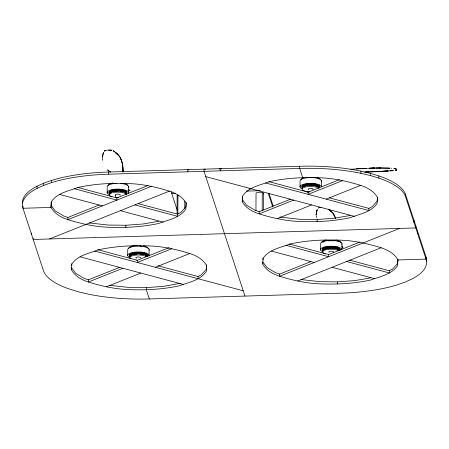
<?xml version="1.0" encoding="UTF-8"?>
<svg xmlns="http://www.w3.org/2000/svg" width="449" height="449" viewBox="0 0 449 449"><rect width="100%" height="100%" fill="white"/><g stroke="black" fill="none" stroke-linecap="round" stroke-linejoin="round"><path stroke-width="0.67" d="M107.182 192.924L107.188 187.149A10.748 3.497 0.1 0 1 116.863 183.338M110.05 192.716L110.678 192.857M110.033 191.914L111.324 191.078L110.353 191.499M111.403 192.29L110.297 192.02M110.297 192.093L111.324 191.078M111.689 189.916L111.689 191.268L113.9 191.454M112.059 189.994L112.059 191.313L111.032 192.251M112.424 191.353L112.43 190.039M116.998 189.444L116.998 190.887L113.956 191.319L112.626 190.359M112.794 191.397L112.794 190.084M115.27 189.86L116.6 190.814L116.6 189.461M115.444 197.611L115.449 194.973M115.41 190.084L112.772 190.584M115.808 189.063L115.808 190.376L113.165 190.876M116.005 189.169L116.005 190.483L113.361 190.988M116.207 189.282L116.201 190.595L113.563 191.1M116.403 189.388L116.403 190.707L113.76 191.207M116.796 190.853L116.802 189.529M117.453 190.859L117.127 190.881L117.127 189.439M117.256 189.422L117.189 190.831L117.689 189.714M117.318 189.338L117.318 190.651L120.338 190.819M117.385 189.214L117.38 190.528L120.405 190.696M119.844 190.915L120.147 191.049L120.708 189.882M120.557 191.122L120.209 190.926M121.544 191.442L120.551 190.988M124.328 191.403C118.34 189.618 127.763 191.381 122.841 191.813L120.848 191.055L120.848 189.697M121.146 189.658L121.146 190.971L123.138 191.734M121.443 189.573L121.443 190.887L123.436 191.65M121.741 189.495L121.741 190.808L123.733 191.566M122.038 189.411L122.038 190.724L124.031 191.487M122.633 190.488L124.839 191.044M122.841 191.813L120.259 191.072M122.336 190.572L122.852 190.281M125.692 191.796L124.238 192.015M125.434 192.862L125.714 192.789M128.588 192.273L128.594 186.498M22.994 206.091L22.983 208.274L43.435 270.652A96.035 31.267 0.3 0 0 69.382 289.055L78.637 291.872L88.93 294.28A96.035 31.267 0.3 0 0 149.304 298.955L340.589 293.191A96.035 31.267 0.3 0 0 396.742 285.008L405.273 282.034L412.513 278.717A96.035 31.267 0.3 0 0 426.006 259.124L426.017 256.94L405.565 194.569A96.035 31.267 0.3 0 0 379.618 176.165L370.363 173.342L360.07 170.934A96.035 31.267 0.3 0 0 299.696 166.265L108.411 172.023A96.035 31.267 0.3 0 0 52.258 180.212L43.727 183.186L36.487 186.503A96.035 31.267 0.3 0 0 22.456 203.363M31.475 234.17L31.481 233.076M33.215 238.368L33.209 239.463L415.78 227.935L415.791 225.752M37.059 188.417L37.071 186.234M51.248 202.039L50.995 207.432L51.433 201.657C57.511 192.638 69.056 190.977 78.553 187.317C95.166 183.759 112.199 182.85 129.149 183.568C142.9 184.084 156.258 187.081 169.363 191.145C176.087 193.317 182.765 196.965 186.256 203.358L185.824 209.133C179.746 218.152 168.201 219.808 158.705 223.473C142.086 227.026 125.058 227.94 108.108 227.222C94.352 226.706 80.994 223.709 67.889 219.645C61.165 217.473 54.492 213.819 50.995 207.432L22.983 208.274A96.035 31.267 0.3 0 1 36.476 188.681L43.716 185.364L43.727 183.186M51.556 182.631L51.568 180.453M99.15 204.997L67.9 217.462L67.889 219.645L151.397 186.341M71.447 269.804L71.879 264.029C77.958 255.015 89.503 253.354 98.999 249.689C115.618 246.136 132.646 245.221 149.596 245.94C163.352 246.456 176.71 249.459 189.815 253.517C196.539 255.689 203.217 259.342 206.708 265.729L206.276 271.505C200.198 280.524 188.653 282.185 179.151 285.845C162.538 289.403 145.51 290.312 128.56 289.594C114.804 289.077 101.446 286.08 88.341 282.017C81.617 279.845 74.938 276.197 71.447 269.804L71.458 267.621L75.634 273.261L84.137 278.374L88.352 279.839L119.602 267.374M88.352 279.839L88.341 282.017L122.846 268.255M43.716 185.364L52.247 182.395A96.035 31.267 0.3 0 1 108.4 174.206L108.411 172.023M148.153 185.454L116.903 197.919L116.892 200.102L74.124 188.67M125.855 227.447L125.872 225.263L143.124 223.984L158.716 221.29M127.696 255.767L127.724 250.003A10.748 3.541 0.3 0 1 133.381 246.563A10.748 3.541 0.3 0 1 145.263 247.012L147.177 247.696A10.748 3.541 0.3 0 1 149.023 250.346M129.845 255.408L129.929 254.667C130.204 253.623 132.012 253.82 130.507 254.706C130.721 256.188 129.065 255.234 129.89 254.095M130.457 255.212L131.119 255.397L131.624 254.403L130.968 254.291L130.507 254.779M130.738 255.301L131.243 254.381M132.017 253.185L132.012 254.499L131.506 255.492L131.119 255.397M131.119 255.47L131.624 254.403M135.968 252.344L135.963 253.657L133.634 254.302L132.18 253.517M132.399 254.521L132.404 253.208M133.555 254.516L131.624 254.476M136.227 252.405L136.215 253.758L134.515 252.871M135.716 252.248L135.71 253.562L133.381 254.201M134.722 254.269L136.474 253.786L136.479 252.461M136.732 252.372L136.726 253.808L133.886 254.403M137.158 253.752L136.85 253.797L136.822 252.602M136.85 253.797L136.844 252.243M137.164 252.316L137.158 253.679L135.362 254.061M169.256 247.567L137.355 260.291L137.343 262.474L171.849 248.712M139.908 252.248L139.914 253.803L139.886 252.68L136.822 252.675M140.043 252.377L140.037 253.82L142.299 254.257M142.052 254.286L140.279 253.792L140.284 252.473M140.537 252.417L140.526 253.769L141.772 253.275L144.135 253.932L141.772 253.275M140.784 252.36L140.778 253.668L143.141 254.325M141.031 252.259L141.025 253.573L143.388 254.224M141.772 253.208L142.204 252.961L144.567 253.545M143.994 254.572L144 253.258M144.376 254.549L144.382 253.236M144.763 254.527L144.769 253.214M145.15 253.152L145.145 254.504L142.838 254.561M146.363 255.318L145.807 254.319L145.145 254.431L145.701 255.498L146.363 255.245M180.431 283.28L163.576 286.361L146.318 287.635L146.307 289.818L149.304 298.955M146.733 255.924L146.761 254.504M146.946 255.492L146.862 254.701C146.548 253.651 144.73 253.848 146.284 254.729L146.368 255.453L146.946 255.492L146.952 254.123M149.096 255.189L149.124 249.419M177.136 209.941L171.698 193.356L171.709 191.717M177.046 213.679L177.136 195.949M186.172 202.46L185.835 206.95L180.824 212.472L177.636 214.156L177.624 216.339L134.857 204.907M177.871 214.128L177.967 195.029A3.85 1.252 0.3 0 0 177.372 196.264M184.724 208.678L184.763 201.174M187.811 171.815L187.822 169.632L189.108 169.975M198.076 278.711L198.088 276.533L201.27 274.844L206.287 269.327L206.624 264.831M220.274 170.839L220.285 168.656L221.632 169.015M242.28 201.668L242.713 195.893C248.791 186.874 260.336 185.218 269.838 181.553C286.451 178 303.479 177.086 320.429 177.804C334.185 178.32 347.543 181.323 360.648 185.381C367.372 187.553 374.051 191.207 377.542 197.594L377.109 203.369C371.031 212.388 359.486 214.05 349.99 217.709C333.371 221.267 316.343 222.176 299.393 221.458C285.637 220.942 272.279 217.945 259.174 213.881C252.45 211.709 245.771 208.061 242.28 201.668L242.533 196.275M255.947 210.62L256.037 193.57A3.85 1.252 0.3 0 1 260.459 192.223A3.85 1.252 0.3 0 1 263.383 193.979M290.436 199.238L259.185 211.703L259.174 213.881L293.68 200.119M262.182 210.907L262.278 192.492M262.732 264.04L263.165 258.265C269.243 249.251 280.788 247.59 290.284 243.925C306.903 240.372 323.931 239.463 340.881 240.176C354.637 240.692 367.995 243.695 381.1 247.753C387.824 249.93 394.497 253.578 397.988 259.965L397.556 265.746C391.477 274.76 379.933 276.421 370.436 280.086C353.818 283.639 336.789 284.548 319.84 283.835C306.089 283.313 292.731 280.316 279.626 276.258C272.902 274.081 266.223 270.433 262.732 264.04L262.744 261.862L266.919 267.497L275.422 272.61L279.637 274.075L310.888 261.61M263.602 209.711L263.692 193.339M279.637 274.075L279.626 276.258L399.548 228.429M299.696 166.265L299.685 168.442L302.682 177.579M300.027 187.104L300.055 181.317A10.748 3.457 0.3 0 1 311.135 177.585A10.748 3.457 0.3 0 1 321.361 181.665M302.761 186.458L303.805 186.621M303.417 185.802L304.927 184.949L303.17 185.678M303.754 186.009L305.264 185.083L303.754 186.009L304.776 186.2L306.285 185.347L306.291 184.034M310.484 184.982L307.475 185.342L306.555 184.326M306.633 184.096L306.628 185.415L305.617 185.981M307.307 185.392L305.264 185.156M307.475 185.342L310.618 185.1L310.629 183.658M339.438 179.69L308.188 192.155L308.177 194.338L342.682 180.577M310.354 183.652L310.343 185.01L309.428 183.995M310.214 183.574L310.208 184.893L307.341 185.224M310.489 183.731L310.484 185.055L307.475 185.269M312.279 185.184L310.747 185.1L310.759 183.658M310.888 183.736C309.451 186.762 318.711 184.713 310.747 185.1M311.017 183.658L311.011 185.016L311.887 184.073L314.777 184.421L313.896 185.358M311.146 183.579L311.14 184.898L314.025 185.241M314.682 184.505L311.791 184.157M314.749 184.118L314.743 185.437L315.776 186.009M315.086 184.056L315.08 185.375L316.635 186.228C320.137 186.273 312.992 183.927 317.645 186.043M315.423 183.995L315.417 185.314L316.972 186.167M316.427 184.977C320.659 186.919 315.428 185.196 316.668 184.859M317.14 221.683L317.151 219.499L334.41 218.225L350.001 215.526M317.617 185.252C321.709 187.34 313.598 182.923 317.617 185.33L317.617 186.655L318.667 186.498M319.194 187.025L319.245 184.881M321.456 180.762L321.428 186.548A10.748 3.457 0.3 0 0 306.964 183.562A10.748 3.457 0.3 0 0 301.975 188.788M359.89 242.067L328.64 254.532L328.629 256.71L285.856 245.277M337.592 284.06L337.603 281.877L354.862 280.597L370.447 277.903M360.889 173.314L360.901 171.131M377.407 197.336L377.121 201.191L372.109 206.708L368.921 208.392L368.91 210.575L265.41 182.906M397.988 259.965L426.006 259.124L405.554 196.752A96.035 31.267 0.3 0 0 379.607 178.348L370.352 175.525L370.363 173.342M378.855 178.118L378.866 175.935M397.904 259.067L397.567 263.563L392.555 269.086L389.373 270.769L389.362 272.953L346.594 261.514M405.554 196.752L405.565 194.569M414.045 222.642L414.057 220.465M417.514 233.227L417.525 231.044M320.535 249.947L320.592 244.172A10.748 3.502 0.5 0 1 322.999 241.629L325.048 241.023A10.748 3.502 0.5 0 1 336.991 241.006A10.748 3.502 0.5 0 1 341.891 244.598M323.549 250.065L322.999 250.127L323.011 248.757M323.409 248.853L323.712 249.998M323.684 248.931L324.857 249.083L324.868 247.769M324.75 248.398L326.698 247.64L324.75 248.398L324.447 248.314L326.401 247.483L324.234 248.106M324.464 249.077L324.481 247.764M325.25 249.083L325.261 247.769M324.234 248.179L326.182 247.354M324.75 248.471L326.26 248.813M327.012 246.484L327.001 247.797L325.054 248.555M327.315 246.568L327.304 247.882L325.351 248.634M327.618 246.653L327.607 247.966L325.654 248.718M327.916 246.737L327.905 248.05L325.957 248.802M328.219 246.776L328.208 248.134L326.698 247.713M328.309 246.967L328.853 248.084L331.867 247.927L331.878 246.602M328.786 247.955L331.867 247.854M328.5 248.207L332.4 247.932L332.462 246.563M328.926 248.134L329.207 248.005M331.951 246.54L331.94 247.983L331.323 246.81M331.592 247.882L331.609 246.512M331.794 247.876L331.738 246.434M333.534 248.162L332.069 247.988L332.08 246.546M332.271 246.63L332.254 247.955L334.258 248.336M332.653 246.495L332.642 247.809L335.308 248.319M332.451 247.915L333.747 247.034L335.167 247.236M333.607 247.191L336.273 247.702M332.26 247.882L335.117 248.432L336.413 247.478M336.284 247.203L336.273 248.516L337.345 249.464M336.655 247.163L336.638 248.477L337.71 249.419L339.074 249.049M337.019 247.118L337.008 248.437L338.08 249.38M337.384 247.04L337.373 248.392L335.179 248.566M338.007 248.101L337.738 248.207L338.81 249.223L337.738 248.28L337.749 246.956M341.992 243.684L341.936 249.459A10.748 3.502 0.5 0 0 327.473 246.394A10.748 3.502 0.5 0 0 322.483 251.665M102.394 157.655L102.456 157.341M122.959 172.029L122.745 165.131L121.163 159.58L122.712 165.125L122.959 172.029L123.032 167.606M122.841 171.787L122.975 169.918M71.604 265.696L71.75 263.771M262.889 259.932L263.03 258.007M318.61 187.065L318.661 186.284L319.239 186.256M316.786 210.963L316.152 214.673L316.943 210.514M103.068 153.552L103.495 152.469L102.462 157.066L103.062 153.676M396.736 169.604L396.557 169.307L396.551 170.003L396.708 169.593M316.197 214.583L316.147 215.004L316.208 214.515M329.56 209.98L333.399 213.763L334.741 216.581L333.399 213.763L331.828 211.821L328.702 209.268M146.161 255.874L146.756 255.868M125.905 192.29C124.962 193.266 126.68 193.345 126.5 192.29C126.59 191.179 124.895 191.353 125.905 192.363L125.714 192.862M323.218 249.431C324.178 248.42 322.483 248.235 322.623 249.352L322.999 250.127M333.22 246.697L337.356 247.494L333.382 246.709M338.771 250.407C338.748 249.341 340.6 249.397 339.332 250.407M121.073 159.311L119.642 156.583L114.944 152.093L118.076 154.641L119.715 156.701L120.983 159.401L120.315 157.969M110.667 192.206L111.689 191.195L111.324 191.151M313.896 185.285L313.638 185.448L314.003 185.471M303.749 185.224L302.368 185.847L303.232 185.128L305.096 184.674L303.17 185.751M332.069 247.988L332.451 247.842M304.096 186.071L305.606 185.224M304.433 186.139L305.943 185.285M108.596 150.005L111.829 150.23L107.491 150.129M219.078 169.138L220.285 168.656M49.441 238.975L169.363 191.145M106.306 286.821L140.812 273.059M155.309 267.278L189.815 253.517M277.14 218.685L311.645 204.924M326.142 199.143L360.648 185.381M297.592 281.063L381.1 247.753M140.279 253.792L142.299 254.185M144.567 253.618L142.024 253.034M142.894 254.42L144.387 253.758L142.019 253.107M315.709 184.309L311.23 183.776M326.26 248.886L328.814 248.157M132.18 253.59L134.515 252.944M316.899 210.542L316.814 210.856M325.688 247.236L323.353 248.224L326.676 247.219L326.232 247.079M120.848 191.055L122.336 190.645M124.328 191.33L124.626 191.246M132.365 253.663L134.694 253.017M132.365 253.736L134.694 253.09M132.618 253.91L134.947 253.191M132.87 254.005L135.205 253.359M133.123 254.106L135.458 253.461M133.886 254.33L136.474 253.786M113.838 190.056L111.666 190.376L114.916 189.697M112.626 190.432L115.87 189.787L115.606 189.601M115.606 190.191L112.968 190.769L115.606 190.264M114.158 191.353L116.796 190.78M313.739 185.476L316.09 185.184M316.09 185.111L316.427 185.05M317.645 185.97L317.982 185.908M307.705 183.922L305.606 184.286L310.057 183.77M306.555 184.399L309.428 184.068M307.992 185.358L312.279 185.111M328.5 248.134L328.864 248.073M115.522 190.988L116.645 190.831M115.522 191.061L116.645 190.904M306.656 184.483L309.524 184.152L306.656 184.556M306.79 184.674L309.664 184.343M306.79 184.747L309.664 184.416M306.925 184.87L309.799 184.539M307.065 184.988L309.933 184.657M307.2 185.106L310.074 184.775M337.738 248.28L337.373 248.319L338.445 249.335M328.595 246.737L327.388 246.866L331.963 246.815M350.708 169.262L366.536 168.319L356.36 168.818M117.054 190.814L117.453 190.786M385.82 171.114L388.312 170.996L364.953 172.158L388.312 170.996L379.36 171.512L385.556 171.125M130.676 255.807L130.12 255.896M328.359 247.13L331.373 246.972L328.359 247.203M328.5 247.528L331.514 247.371M328.567 247.652L331.581 247.494M328.64 247.781L331.654 247.624M328.713 247.904L331.794 247.803M365.396 172.135L368.539 172.018M367.125 168.302L375.762 168.044M365.469 172.141L367.894 172.046L366.232 172.09M372.305 168.122L375.572 168.044M108.4 174.206L299.685 168.442A96.035 31.267 0.3 0 1 360.059 173.118L370.352 175.525M249.201 188.838L251.99 188.754M171.698 193.356L175.189 193.25M246.394 191.106L260.358 190.685M387.313 168.106L380.252 167.999L389.928 168.19L387.403 168.122M333.36 213.87L334.825 216.491M329.768 246.894L331.317 246.883M330.369 247.966L331.592 247.955M139.886 252.776L136.822 252.843L139.886 252.843M139.892 252.972L136.827 253.04L139.892 253.045M136.827 253.169L139.892 253.174M136.833 253.298L139.897 253.303M136.833 253.427L139.897 253.432M136.838 253.556L139.903 253.562M119.322 189.545L116.92 189.529L120.708 189.955M317.151 219.499L299.404 219.275L279.761 217.035M125.872 225.263L108.119 225.039L89.127 222.929M337.603 281.877L319.851 281.652L300.864 279.542M146.318 287.635L128.571 287.411L109.578 285.306M310.265 185.095L310.618 185.1M391.13 168.235L391.657 168.257M117.644 189.876L120.663 190.118L117.644 189.949M117.515 190.275L120.534 190.443M117.447 190.404L120.467 190.567M117.251 190.707L118.463 190.769M117.251 190.78L118.463 190.847M312.493 183.854L315.591 184.27M119.226 189.736L121.466 189.759M311.662 184.354L314.553 184.696M311.662 184.427L314.553 184.769M311.533 184.545L314.418 184.887M311.398 184.662L314.289 185.005M311.269 184.78L314.16 185.123M139.914 253.73L141.396 254.072M120.192 190.988L120.557 191.049M304.927 185.022L305.264 185.083M303.417 185.875L303.754 185.937M333.411 247.298L336.077 247.814M333.411 247.371L336.077 247.887M333.22 247.478L335.886 247.994M333.029 247.59L335.695 248.106M332.832 247.696L335.498 248.213M143.248 252.882C137.186 251.788 149.786 255.077 143.882 253.017M268.76 181.615L308.188 192.155M329.493 197.852L368.921 208.392M205.339 169.486L204.054 169.144L204.042 171.327L244.946 296.071M205.777 176.62L354.413 216.356M77.475 187.379L116.903 197.919M138.213 203.616L177.636 214.156M289.212 243.987L328.64 254.532M349.277 260.05L389.373 270.769M59.627 194.451L102.394 205.883M120.36 210.688L163.133 222.12M271.364 251.058L314.132 262.497M332.097 267.295L374.864 278.734M97.927 249.751L137.355 260.291M157.992 265.808L198.088 276.533M94.576 251.042L243.206 290.778M80.079 256.822L183.579 284.498M326.401 247.556L326.698 247.64M141.525 253.376L143.888 254.027M141.272 253.472L143.641 254.128M122.846 190.354L124.839 191.117M259.185 211.703L254.97 210.239L246.467 205.126L242.292 199.485M67.9 217.462L63.685 216.003L55.188 210.89L51.012 205.249M315.754 185.246L317.308 186.105M341.986 246.613L343.064 247.371L341.942 246.563M128.229 189.433L130.081 190.859L128.19 189.388M110.201 171.916L107.491 169.868L110.432 172.113M317.617 185.33L318.223 185.791M329.633 210.059L331.805 211.816L328.859 209.268M115.881 152.879L118.048 154.641L115.101 152.088L115.803 152.806M110.398 193.283C110.375 192.211 108.512 192.267 109.842 193.272M338.726 248.55C343.053 251.704 334.404 244.598 339.074 249.122M145.532 254.336L146.088 255.402M323.218 249.358L323.505 250.031M335.167 217.496L335.639 218.719M335.633 218.685L334.915 216.755L335.117 217.344M269.091 193.598L273.228 206.209M268.21 193.126L272.779 207.062M122.24 162.594L122.465 163.733M302.839 187.031C303.283 185.987 301.548 185.897 302.256 186.992M102.726 160.36L102.473 158.553M316.478 217.613L316.225 215.728M125.411 191.869L125.434 192.935M308.755 191.807A8.553 2.75 0.3 0 1 304.299 187.284A8.553 2.75 0.3 0 1 318.723 188.215M302.211 188.204A8.553 2.75 0.3 0 1 309.905 185.235A8.553 2.75 0.3 0 1 319.233 187.761M307.464 192.099A6.056 1.948 0.3 0 1 309.933 191.824M308.704 189.573A2.441 0.786 0.3 0 1 309.153 188.524A2.441 0.786 0.3 0 1 312.453 188.591A2.441 0.786 0.3 0 1 312.577 189.658M300.993 179.914A9.771 3.143 0.3 0 1 303.692 177.681M317.51 177.641A9.771 3.143 0.3 0 1 320.535 179.858M302.233 187.89A9.16 2.947 0.3 0 1 310.798 183.877A9.16 2.947 0.3 0 1 319.166 188.013M325.222 253.949A8.553 2.784 0.5 0 1 325.66 249.852A8.553 2.784 0.5 0 1 338.176 250.458M322.713 251.053A8.553 2.784 0.5 0 1 329.302 248.129A8.553 2.784 0.5 0 1 339.236 249.953M321.529 242.769A9.771 3.182 0.5 0 1 326.215 240.013M335.987 240.019A9.771 3.182 0.5 0 1 341.072 242.78M322.713 242.331A9.771 3.182 0.5 0 1 324.217 241.674M328.539 240.855A9.771 3.182 0.5 0 1 333.596 240.855M328.915 252.265A2.441 0.797 0.5 0 1 331.334 251.221A2.441 0.797 0.5 0 1 333.422 252.372M322.747 250.755A9.16 2.986 0.5 0 1 330.11 246.731A9.16 2.986 0.5 0 1 340.308 250.194M337.373 240.844A2.441 0.797 0.5 0 1 337.974 240.917M338.911 241.203A2.441 0.797 0.5 0 1 339.186 241.394M426.017 256.94A96.035 31.267 0.3 0 1 426.55 261.037M111.885 196.887A8.553 2.784 0.1 0 1 114.203 192.391A8.553 2.784 0.1 0 1 126.394 194.653M109.87 194.72A8.553 2.784 0.1 0 1 115.965 191.038A8.553 2.784 0.1 0 1 126.394 193.497M115.107 197.773A6.056 1.97 0.1 0 1 118.704 197.577M120.354 183.422A10.748 3.497 0.1 0 1 128.493 187.413M115.584 195.175A2.441 0.797 0.1 0 1 118.003 194.114A2.441 0.797 0.1 0 1 120.091 195.253M109.129 194.619A10.748 3.497 0.1 0 1 115.472 189.186A10.748 3.497 0.1 0 1 128.487 193.188M108.125 185.734A9.771 3.182 0.1 0 1 109.315 184.135L110.819 183.467A9.771 3.182 0.1 0 1 112.806 182.945M124.637 183.372A9.771 3.182 0.1 0 1 127.662 185.6M110.802 183.798A2.441 0.797 0.1 0 1 111.273 183.658M109.393 193.71A9.16 2.98 0.1 0 1 117.952 189.618A9.16 2.98 0.1 0 1 126.321 193.766M130.373 258.736A8.553 2.817 0.3 0 1 135.39 255.133A8.553 2.817 0.3 0 1 146.391 256.839M129.873 256.862A8.553 2.817 0.3 0 1 137.574 253.825A8.553 2.817 0.3 0 1 146.902 256.401M136.569 260.487A6.056 1.992 0.3 0 1 137.602 260.42M136.373 258.237A2.441 0.803 0.3 0 1 137.865 256.996A2.441 0.803 0.3 0 1 140.784 257.939M128.661 248.589A9.771 3.216 0.3 0 1 137.562 245.35M139.476 245.362A9.771 3.216 0.3 0 1 140.733 245.44M143.663 245.861A9.771 3.216 0.3 0 1 148.198 248.527M129.638 257.496A10.748 3.541 0.3 0 1 135.98 252.018A10.748 3.541 0.3 0 1 148.995 256.11M140.728 246.596A9.771 3.216 0.3 0 1 141.946 246.726M129.901 256.575A9.16 3.02 0.3 0 1 138.466 252.461A9.16 3.02 0.3 0 1 146.829 256.693M129.761 247.618A2.441 0.803 0.3 0 1 129.946 247.421M117.576 190.079L120.601 190.32L117.576 190.079M328.427 247.326L331.441 247.174L328.427 247.326M317.202 209.649L316.848 210.559L317.202 209.649M109.792 191.358C107.822 194.226 114.108 188.552 109.792 191.358M140.717 252.467L135.963 252.456L140.717 252.467M104.701 150.931L104.471 151.133L104.701 150.931M104.999 150.696C104.269 151.341 106.239 150.017 105.032 150.684M318.751 207.87C318.038 208.521 320.014 207.174 318.751 207.87M131.321 253.539L135.07 252.77L131.321 253.539M122.628 189.978C123.301 190.977 129.172 192.2 122.628 189.978M395.709 168.796L396.052 168.914L393.846 168.459L396.226 168.981L395.709 168.796M105.913 150.409L105.313 150.454L106.25 150.303L105.543 150.443L105.913 150.409M396.551 170.003L395.277 170.356L396.501 169.969M319.334 207.657L320.002 207.483L319.334 207.657M113.148 150.741L114.484 151.728L113.148 150.741M396.097 170.137L395.277 170.356L396.097 170.137M321.086 207.331L320.092 207.466L321.086 207.331M393.229 170.642L389.603 170.861L393.229 170.642M379.955 167.993L376.559 168.033L380.252 167.988L378.838 168.005L379.955 167.993M374.343 168.061L369.673 168.201L374.365 168.061M377.059 168.021L376.559 168.033L377.059 168.021"/></g></svg>
